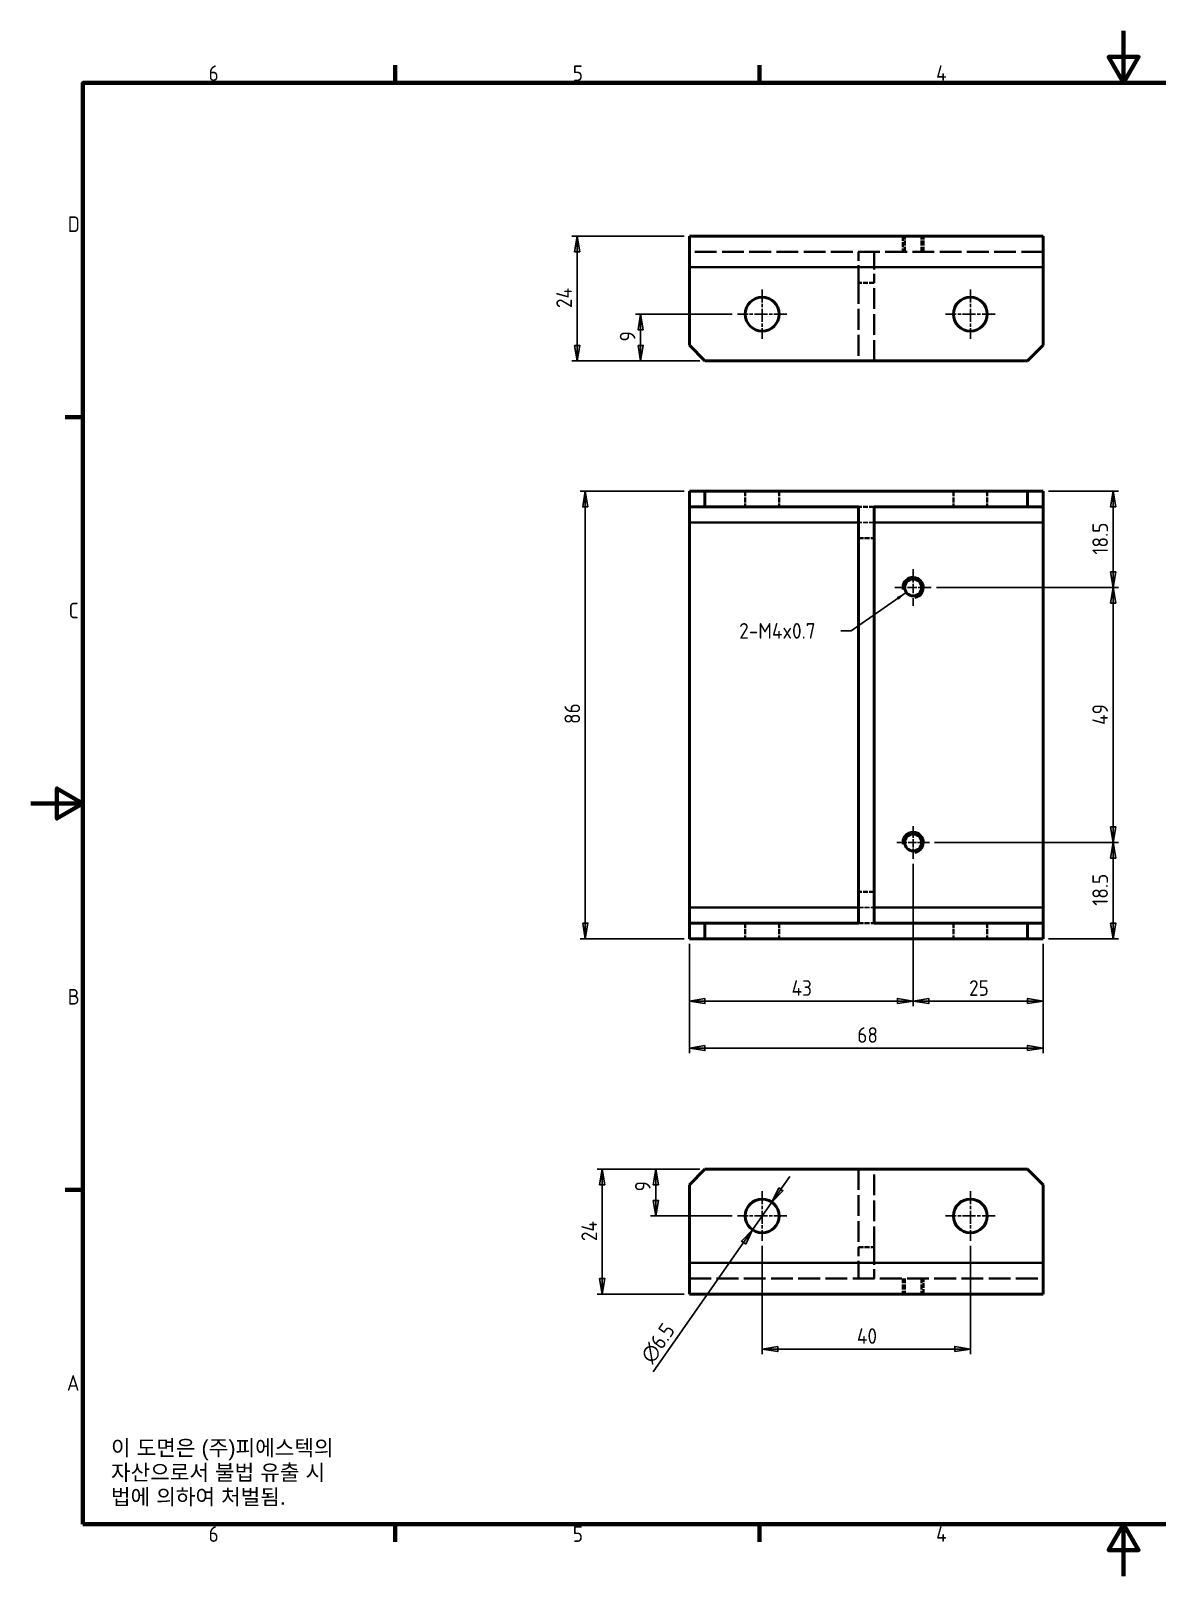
# Model space of a CAD drawing. Header units: millimetres. Extents: x 0 to 420, y 0 to 297.
# Drawn here: x 0 to 216.4, y 0 to 297 of the extents above; entities that cross this region are included whole.
import ezdxf

# ---------------------------------------------------------------- set-up
doc = ezdxf.new("R2010")
doc.units = ezdxf.units.MM
doc.linetypes.add('CHAIN', pattern=[0.3543, 0.2362, -0.0295, 0.0591, -0.0295])
doc.linetypes.add('DASHED', pattern=[0.2067, 0.1654, -0.0413])
doc.layers.get('0').update_dxf_attribs({"lineweight": 25})
for name, color, linetype, lineweight in [('가려진 것(ISO)', 5, 'DASHED', 35), ('가려진 좁은 것(ISO)', 5, 'DASHED', 25), ('가시적인 것(ISO)', 7, 'Continuous', 50), ('가시적인 좁은 것(ISO)', 1, 'Continuous', 35), ('경계(ISO)', 7, 'Continuous', 70), ('기호(ISO)', 7, 'Continuous', 25), ('중심 표식(ISO)', 1, 'Continuous', 25), ('치수(ISO)', 7, 'Continuous', 25)]:
    doc.layers.add(name, color=color, linetype=linetype, lineweight=lineweight)
doc.styles.add('ISO Proportional', font='arial.ttf')
doc.styles.add('ISO ProportionalPSTEK', font='isocp.shx')
doc.dimstyles.new('PSTEK', dxfattribs={"dimtxt": 3, "dimasz": 3, "dimexe": 1, "dimexo": 1, "dimgap": 1, "dimtad": 1, "dimrnd": 1e-08, "dimdsep": 46, "dimtxsty": 'ISO ProportionalPSTEK', "dimblk": 'Filled-1', "dimcen": 0.09, "dimdle": 10, "dimclrd": 3, "dimclre": 3, "dimclrt": 1, "dimadec": 1, "dimazin": 2, "dimtfac": 1, "dimtmove": 0, "dimatfit": 3, "dimfxl": 0, "dimtolj": 1, "dimlwd": -1, "dimlwe": -1, "dimarcsym": 0})
doc.dimstyles.new('PSTEK$7', dxfattribs={"dimtxt": 3, "dimasz": 2, "dimexe": 1, "dimexo": 1, "dimgap": 1, "dimtad": 1, "dimrnd": 1e-08, "dimdsep": 46, "dimtxsty": 'ISO ProportionalPSTEK', "dimblk": 'Filled-1', "dimcen": 0.09, "dimdle": 10, "dimclrd": 3, "dimclre": 3, "dimclrt": 1, "dimadec": 1, "dimazin": 2, "dimtfac": 1, "dimtmove": 0, "dimatfit": 3, "dimfxl": 0, "dimtolj": 1, "dimlwd": -1, "dimlwe": -1, "dimarcsym": 0})

# ---------------------------------------------------------------- blocks, each defined once
blk = doc.blocks.new('경계 Default Border')
at = {"layer": '경계(ISO)'}
for p, q in [((70, 287), (70, 290.4)), ((140, 287), (140, 290.4)), ((10, 222.75), (6.6, 222.75)), ((10, 74.25), (6.6, 74.25)), ((70, 10), (70, 6.6)), ((140, 10), (140, 6.6))]:
    blk.add_line(p, q, dxfattribs=at)
at = {"layer": '경계(ISO)', "flags": 128}
for points in [[(210, 297), (210, 287), (207.11, 292), (212.89, 292), (210, 287)], [(10, 10), (10, 287), (410, 287), (410, 10), (10, 10)], [(0, 148.5), (10, 148.5), (5, 151.39), (5, 145.61), (10, 148.5)], [(210, 0), (210, 10), (207.11, 5), (212.89, 5), (210, 10)]]:
    blk.add_lwpolyline(points, dxfattribs=at)
at = {"layer": '경계(ISO)', "color": 1, "char_height": 3, "attachment_point": 7, "style": 'ISO ProportionalPSTEK'}
for s, insert in [('6', (34.14, 287.37)), ('5', (104.14, 287.37)), ('4', (173.97, 287.4)), ('D', (7.08, 258.35)), ('C', (7.24, 184.1)), ('B', (7.08, 109.85)), ('A', (6.91, 35.62)), ('6', (34.14, 6.57)), ('5', (104.14, 6.57)), ('4', (173.97, 6.6))]:
    blk.add_mtext(s, dxfattribs=dict(at, insert=insert))
blk = doc.blocks.new('Filled-1')
at = {"color": 0}
for p, q in [((0, 0), (-1, 0.167)), ((-1, 0.167), (-1, -0.167)), ((-1, 0), (0, 0)), ((-1, -0.167), (0, 0))]:
    blk.add_line(p, q, dxfattribs=at)
at = {"color": 0, "flags": 128}
blk.add_lwpolyline([(-1, -0.167), (0, 0), (-1, 0.167), (-1, -0.167)], dxfattribs=at)
at = {"color": 0}
blk.add_solid([(-1, -0.167), (0, 0), (-1, 0.167), (-1, -0.167)], dxfattribs=at)
blk = doc.blocks.new('*D13')
at = {"layer": 'Defpoints', "color": 0, "transparency": 16777216}
for p in [(126.55, 208.51), (106.55, 122.51), (126.55, 122.51)]:
    blk.add_point(p, dxfattribs=at)
at = {"layer": '치수(ISO)', "color": 3, "transparency": 16777216}
for p, q in [((125.55, 208.51), (105.55, 208.51)), ((106.55, 205.51), (106.55, 125.51)), ((125.55, 122.51), (105.55, 122.51))]:
    blk.add_line(p, q, dxfattribs=at)
at = {"layer": '치수(ISO)', "color": 3, "transparency": 16777216, "xscale": 3, "yscale": 3, "zscale": 3}
for p, rotation in [((106.55, 208.51), 90), ((106.55, 122.51), 270)]:
    blk.add_blockref('Filled-1', p, dxfattribs=dict(at, rotation=rotation))
at = {"layer": '치수(ISO)', "color": 1, "transparency": 16777216, "insert": (102.55, 163.78), "char_height": 3, "attachment_point": 1, "rotation": 90, "style": 'ISO ProportionalPSTEK'}
blk.add_mtext('\\A1;86', dxfattribs=at)
blk = doc.blocks.new('*D14')
at = {"layer": 'Defpoints', "color": 0, "transparency": 16777216}
for p in [(129.55, 78.22), (120.1, 69.22), (135.8, 69.22)]:
    blk.add_point(p, dxfattribs=at)
at = {"layer": '치수(ISO)', "color": 3, "transparency": 16777216}
for p, q in [((128.55, 78.22), (119.1, 78.22)), ((120.1, 75.22), (120.1, 72.22)), ((134.8, 69.22), (119.1, 69.22))]:
    blk.add_line(p, q, dxfattribs=at)
at = {"layer": '치수(ISO)', "color": 3, "transparency": 16777216, "xscale": 3, "yscale": 3, "zscale": 3}
for p, rotation in [((120.1, 78.22), 90), ((120.1, 69.22), 270)]:
    blk.add_blockref('Filled-1', p, dxfattribs=dict(at, rotation=rotation))
at = {"layer": '치수(ISO)', "color": 1, "transparency": 16777216, "insert": (116.1, 73.95), "char_height": 3, "attachment_point": 1, "rotation": 90, "style": 'ISO ProportionalPSTEK'}
blk.add_mtext('\\A1;9', dxfattribs=at)
blk = doc.blocks.new('*D15')
at = {"layer": 'Defpoints', "color": 0, "transparency": 16777216}
for p in [(117.18, 242.56), (135.8, 242.56), (129.55, 233.56)]:
    blk.add_point(p, dxfattribs=at)
at = {"layer": '치수(ISO)', "color": 3, "transparency": 16777216}
for p, q in [((134.8, 242.56), (116.18, 242.56)), ((117.18, 236.56), (117.18, 239.56)), ((128.55, 233.56), (116.18, 233.56))]:
    blk.add_line(p, q, dxfattribs=at)
at = {"layer": '치수(ISO)', "color": 3, "transparency": 16777216, "xscale": 3, "yscale": 3, "zscale": 3}
for p, rotation in [((117.18, 242.56), 90), ((117.18, 233.56), 270)]:
    blk.add_blockref('Filled-1', p, dxfattribs=dict(at, rotation=rotation))
at = {"layer": '치수(ISO)', "color": 1, "transparency": 16777216, "insert": (113.18, 237.3), "char_height": 3, "attachment_point": 1, "rotation": 90, "style": 'ISO ProportionalPSTEK'}
blk.add_mtext('\\A1;9', dxfattribs=at)
blk = doc.blocks.new('*D16')
at = {"layer": 'Defpoints', "color": 0, "transparency": 16777216}
for p in [(104.98, 257.56), (126.55, 257.56), (129.55, 233.56)]:
    blk.add_point(p, dxfattribs=at)
at = {"layer": '치수(ISO)', "color": 3, "transparency": 16777216}
for p, q in [((125.55, 257.56), (103.98, 257.56)), ((104.98, 236.56), (104.98, 254.56)), ((128.55, 233.56), (103.98, 233.56))]:
    blk.add_line(p, q, dxfattribs=at)
at = {"layer": '치수(ISO)', "color": 3, "transparency": 16777216, "xscale": 3, "yscale": 3, "zscale": 3}
for p, rotation in [((104.98, 257.56), 90), ((104.98, 233.56), 270)]:
    blk.add_blockref('Filled-1', p, dxfattribs=dict(at, rotation=rotation))
at = {"layer": '치수(ISO)', "color": 1, "transparency": 16777216, "insert": (100.98, 243.73), "char_height": 3, "attachment_point": 1, "rotation": 90, "style": 'ISO ProportionalPSTEK'}
blk.add_mtext('\\A1;24', dxfattribs=at)
blk = doc.blocks.new('*D17')
at = {"layer": 'Defpoints', "color": 0, "transparency": 16777216}
for p in [(129.55, 78.22), (109.8, 54.22), (126.55, 54.22)]:
    blk.add_point(p, dxfattribs=at)
at = {"layer": '치수(ISO)', "color": 3, "transparency": 16777216}
for p, q in [((128.55, 78.22), (108.8, 78.22)), ((109.8, 75.22), (109.8, 57.22)), ((125.55, 54.22), (108.8, 54.22))]:
    blk.add_line(p, q, dxfattribs=at)
at = {"layer": '치수(ISO)', "color": 3, "transparency": 16777216, "xscale": 3, "yscale": 3, "zscale": 3}
for p, rotation in [((109.8, 78.22), 90), ((109.8, 54.22), 270)]:
    blk.add_blockref('Filled-1', p, dxfattribs=dict(at, rotation=rotation))
at = {"layer": '치수(ISO)', "color": 1, "transparency": 16777216, "insert": (105.8, 64.38), "char_height": 3, "attachment_point": 1, "rotation": 90, "style": 'ISO ProportionalPSTEK'}
blk.add_mtext('\\A1;24', dxfattribs=at)
blk = doc.blocks.new('*D18')
at = {"layer": 'Defpoints', "color": 0, "transparency": 16777216}
for p in [(140.55, 64.47), (180.55, 64.47), (180.55, 43.64)]:
    blk.add_point(p, dxfattribs=at)
at = {"layer": '치수(ISO)', "color": 3, "transparency": 16777216}
for p, q in [((140.55, 63.47), (140.55, 42.64)), ((180.55, 63.47), (180.55, 42.64)), ((143.55, 43.64), (177.55, 43.64))]:
    blk.add_line(p, q, dxfattribs=at)
at = {"layer": '치수(ISO)', "color": 3, "transparency": 16777216, "xscale": 3, "yscale": 3, "zscale": 3, "rotation": 180}
blk.add_blockref('Filled-1', (140.55, 43.64), dxfattribs=at)
at = {"layer": '치수(ISO)', "color": 3, "transparency": 16777216, "xscale": 3, "yscale": 3, "zscale": 3}
blk.add_blockref('Filled-1', (180.55, 43.64), dxfattribs=at)
at = {"layer": '치수(ISO)', "color": 1, "transparency": 16777216, "insert": (158.75, 47.64), "char_height": 3, "attachment_point": 1, "style": 'ISO ProportionalPSTEK'}
blk.add_mtext('\\A1;40', dxfattribs=at)
blk = doc.blocks.new('*D19')
at = {"layer": 'Defpoints', "color": 0, "transparency": 16777216}
for p in [(126.55, 122.51), (194.55, 122.51), (126.55, 101.5)]:
    blk.add_point(p, dxfattribs=at)
at = {"layer": '치수(ISO)', "color": 3, "transparency": 16777216}
for p, q in [((126.55, 121.51), (126.55, 100.5)), ((194.55, 121.51), (194.55, 100.5)), ((191.55, 101.5), (129.55, 101.5))]:
    blk.add_line(p, q, dxfattribs=at)
at = {"layer": '치수(ISO)', "color": 3, "transparency": 16777216, "xscale": 3, "yscale": 3, "zscale": 3, "rotation": 180}
blk.add_blockref('Filled-1', (126.55, 101.5), dxfattribs=at)
at = {"layer": '치수(ISO)', "color": 3, "transparency": 16777216, "xscale": 3, "yscale": 3, "zscale": 3}
blk.add_blockref('Filled-1', (194.55, 101.5), dxfattribs=at)
at = {"layer": '치수(ISO)', "color": 1, "transparency": 16777216, "insert": (158.81, 105.5), "char_height": 3, "attachment_point": 1, "style": 'ISO ProportionalPSTEK'}
blk.add_mtext('\\A1;68', dxfattribs=at)
blk = doc.blocks.new('*D20')
at = {"layer": 'Defpoints', "color": 0, "transparency": 16777216}
for p in [(142.41, 71.88), (138.69, 66.56)]:
    blk.add_point(p, dxfattribs=at)
at = {"layer": '치수(ISO)', "color": 3, "transparency": 16777216}
for p, q in [((144.13, 74.34), (145.85, 76.8)), ((142.41, 71.88), (138.69, 66.56)), ((136.97, 64.1), (119.62, 39.29))]:
    blk.add_line(p, q, dxfattribs=at)
at = {"layer": '치수(ISO)', "color": 3, "transparency": 16777216, "xscale": 3, "yscale": 3, "zscale": 3}
for p, rotation in [((142.41, 71.88), 235.0310410191816), ((138.69, 66.56), 55.03104101918159)]:
    blk.add_blockref('Filled-1', p, dxfattribs=dict(at, rotation=rotation))
at = {"layer": '치수(ISO)', "color": 1, "transparency": 16777216, "insert": (116.92, 42.41), "char_height": 3, "attachment_point": 1, "rotation": 55.031, "style": 'ISO ProportionalPSTEK'}
blk.add_mtext('\\A1;∅6.5', dxfattribs=at)
blk = doc.blocks.new('*D21')
at = {"layer": 'Defpoints', "color": 0, "transparency": 16777216}
for p in [(169.55, 137.89), (126.55, 122.51), (169.55, 110.53)]:
    blk.add_point(p, dxfattribs=at)
at = {"layer": '치수(ISO)', "color": 3, "transparency": 16777216}
for p, q in [((169.55, 136.89), (169.55, 109.53)), ((126.55, 121.51), (126.55, 109.53)), ((129.55, 110.53), (166.55, 110.53))]:
    blk.add_line(p, q, dxfattribs=at)
at = {"layer": '치수(ISO)', "color": 3, "transparency": 16777216, "xscale": 3, "yscale": 3, "zscale": 3, "rotation": 180}
blk.add_blockref('Filled-1', (126.55, 110.53), dxfattribs=at)
at = {"layer": '치수(ISO)', "color": 3, "transparency": 16777216, "xscale": 3, "yscale": 3, "zscale": 3}
blk.add_blockref('Filled-1', (169.55, 110.53), dxfattribs=at)
at = {"layer": '치수(ISO)', "color": 1, "transparency": 16777216, "insert": (146.19, 114.53), "char_height": 3, "attachment_point": 1, "style": 'ISO ProportionalPSTEK'}
blk.add_mtext('\\A1;43', dxfattribs=at)
blk = doc.blocks.new('*D22')
at = {"layer": 'Defpoints', "color": 0, "transparency": 16777216}
for p in [(169.55, 137.89), (194.55, 122.51), (194.55, 110.53)]:
    blk.add_point(p, dxfattribs=at)
at = {"layer": '치수(ISO)', "color": 3, "transparency": 16777216}
for p, q in [((169.55, 136.89), (169.55, 109.53)), ((194.55, 121.51), (194.55, 109.53)), ((172.55, 110.53), (191.55, 110.53))]:
    blk.add_line(p, q, dxfattribs=at)
at = {"layer": '치수(ISO)', "color": 3, "transparency": 16777216, "xscale": 3, "yscale": 3, "zscale": 3, "rotation": 180}
blk.add_blockref('Filled-1', (169.55, 110.53), dxfattribs=at)
at = {"layer": '치수(ISO)', "color": 3, "transparency": 16777216, "xscale": 3, "yscale": 3, "zscale": 3}
blk.add_blockref('Filled-1', (194.55, 110.53), dxfattribs=at)
at = {"layer": '치수(ISO)', "color": 1, "transparency": 16777216, "insert": (180.3, 114.53), "char_height": 3, "attachment_point": 1, "style": 'ISO ProportionalPSTEK'}
blk.add_mtext('\\A1;25', dxfattribs=at)
blk = doc.blocks.new('*D23')
at = {"layer": 'Defpoints', "color": 0, "transparency": 16777216}
for p in [(172.67, 141.01), (208, 141.01), (194.55, 122.51)]:
    blk.add_point(p, dxfattribs=at)
at = {"layer": '치수(ISO)', "color": 3, "transparency": 16777216}
for p, q in [((173.67, 141.01), (209, 141.01)), ((208, 125.51), (208, 138.01)), ((195.55, 122.51), (209, 122.51))]:
    blk.add_line(p, q, dxfattribs=at)
at = {"layer": '치수(ISO)', "color": 3, "transparency": 16777216, "xscale": 3, "yscale": 3, "zscale": 3}
for p, rotation in [((208, 141.01), 90), ((208, 122.51), 270)]:
    blk.add_blockref('Filled-1', p, dxfattribs=dict(at, rotation=rotation))
at = {"layer": '치수(ISO)', "color": 1, "transparency": 16777216, "insert": (204, 128.85), "char_height": 3, "attachment_point": 1, "rotation": 90, "style": 'ISO ProportionalPSTEK'}
blk.add_mtext('\\A1;18.5', dxfattribs=at)
blk = doc.blocks.new('*D24')
at = {"layer": 'Defpoints', "color": 0, "transparency": 16777216}
for p in [(173.05, 190.01), (208, 190.01), (172.67, 141.01)]:
    blk.add_point(p, dxfattribs=at)
at = {"layer": '치수(ISO)', "color": 3, "transparency": 16777216}
for p, q in [((174.05, 190.01), (209, 190.01)), ((208, 144.01), (208, 187.01)), ((173.67, 141.01), (209, 141.01))]:
    blk.add_line(p, q, dxfattribs=at)
at = {"layer": '치수(ISO)', "color": 3, "transparency": 16777216, "xscale": 3, "yscale": 3, "zscale": 3}
for p, rotation in [((208, 190.01), 90), ((208, 141.01), 270)]:
    blk.add_blockref('Filled-1', p, dxfattribs=dict(at, rotation=rotation))
at = {"layer": '치수(ISO)', "color": 1, "transparency": 16777216, "insert": (204, 163.61), "char_height": 3, "attachment_point": 1, "rotation": 90, "style": 'ISO ProportionalPSTEK'}
blk.add_mtext('\\A1;49', dxfattribs=at)
blk = doc.blocks.new('*D25')
at = {"layer": 'Defpoints', "color": 0, "transparency": 16777216}
for p in [(194.55, 208.51), (208, 208.51), (173.05, 190.01)]:
    blk.add_point(p, dxfattribs=at)
at = {"layer": '치수(ISO)', "color": 3, "transparency": 16777216}
for p, q in [((195.55, 208.51), (209, 208.51)), ((208, 193.01), (208, 205.51)), ((174.05, 190.01), (209, 190.01))]:
    blk.add_line(p, q, dxfattribs=at)
at = {"layer": '치수(ISO)', "color": 3, "transparency": 16777216, "xscale": 3, "yscale": 3, "zscale": 3}
for p, rotation in [((208, 208.51), 90), ((208, 190.01), 270)]:
    blk.add_blockref('Filled-1', p, dxfattribs=dict(at, rotation=rotation))
at = {"layer": '치수(ISO)', "color": 1, "transparency": 16777216, "insert": (204, 196.35), "char_height": 3, "attachment_point": 1, "rotation": 90, "style": 'ISO ProportionalPSTEK'}
blk.add_mtext('\\A1;18.5', dxfattribs=at)

msp = doc.modelspace()

# ---------------------------------------------------------------- linework, layer by layer
at = {"layer": '가려진 것(ISO)', "ltscale": 5.71399}
for p, q in [((167.552, 257.564), (167.552, 254.564)), ((167.931, 254.564), (167.931, 257.564)), ((171.173, 254.564), (171.173, 257.564)), ((171.552, 254.564), (171.552, 257.564)), ((162.052, 248.564), (159.052, 248.564)), ((137.302, 208.509), (137.302, 205.509)), ((143.802, 208.509), (143.802, 205.509)), ((177.302, 208.509), (177.302, 205.509)), ((183.802, 208.509), (183.802, 205.509)), ((162.052, 205.509), (159.052, 205.509)), ((159.052, 199.509), (162.052, 199.509)), ((162.052, 131.509), (159.052, 131.509)), ((137.302, 125.509), (137.302, 122.509)), ((143.802, 125.509), (143.802, 122.509)), ((159.052, 125.509), (162.052, 125.509)), ((177.302, 125.509), (177.302, 122.509)), ((183.802, 125.509), (183.802, 122.509)), ((159.052, 63.219), (162.052, 63.219)), ((167.552, 57.219), (167.552, 54.219)), ((167.931, 57.219), (167.931, 54.219)), ((171.173, 57.219), (171.173, 54.219)), ((171.552, 54.219), (171.552, 57.219))]:
    msp.add_line(p, q, dxfattribs=at)
at = {"layer": '가려진 것(ISO)', "ltscale": 25.306091}
for p, q in [((194.552, 254.564), (126.552, 254.564)), ((126.552, 57.219), (194.552, 57.219))]:
    msp.add_line(p, q, dxfattribs=at)
at = {"layer": '가려진 것(ISO)', "ltscale": 20.525597}
for p, q in [((159.052, 248.564), (159.052, 254.564)), ((162.052, 254.564), (162.052, 248.564)), ((159.052, 57.219), (159.052, 63.219)), ((162.052, 63.219), (162.052, 57.219))]:
    msp.add_line(p, q, dxfattribs=at)
at = {"layer": '가려진 것(ISO)', "ltscale": 24.189648}
for p, q in [((159.052, 248.564), (159.052, 233.564)), ((162.052, 233.564), (162.052, 248.564)), ((159.052, 78.219), (159.052, 63.219)), ((162.052, 63.219), (162.052, 78.219))]:
    msp.add_line(p, q, dxfattribs=at)
at = {"layer": '가려진 좁은 것(ISO)', "ltscale": 5.71399}
for p, q in [((162.052, 202.509), (159.052, 202.509)), ((159.052, 128.509), (162.052, 128.509))]:
    msp.add_line(p, q, dxfattribs=at)
at = {"layer": '가시적인 것(ISO)'}
for p, q in [((126.552, 257.564), (126.552, 251.564)), ((126.552, 257.564), (194.552, 257.564)), ((194.552, 251.564), (194.552, 257.564)), ((126.552, 236.564), (126.552, 251.564)), ((194.552, 251.564), (194.552, 236.564)), ((129.552, 233.564), (126.552, 236.564)), ((194.552, 236.564), (191.552, 233.564)), ((129.552, 233.564), (191.552, 233.564)), ((129.552, 208.509), (126.552, 208.509)), ((126.552, 208.509), (126.552, 205.509)), ((129.552, 205.509), (129.552, 208.509)), ((129.552, 208.509), (191.552, 208.509)), ((194.552, 208.509), (191.552, 208.509)), ((191.552, 208.509), (191.552, 205.509)), ((194.552, 205.509), (194.552, 208.509)), ((126.552, 205.509), (129.552, 205.509)), ((126.552, 205.509), (126.552, 202.509)), ((159.052, 205.509), (129.552, 205.509)), ((159.052, 125.509), (159.052, 205.509)), ((191.552, 205.509), (162.052, 205.509)), ((162.052, 205.509), (162.052, 125.509)), ((191.552, 205.509), (194.552, 205.509)), ((194.552, 205.509), (194.552, 202.509)), ((126.552, 128.509), (126.552, 202.509)), ((194.552, 202.509), (194.552, 128.509)), ((126.552, 125.509), (126.552, 128.509)), ((194.552, 125.509), (194.552, 128.509)), ((126.552, 125.509), (126.552, 122.509)), ((129.552, 125.509), (126.552, 125.509)), ((129.552, 122.509), (129.552, 125.509)), ((129.552, 125.509), (159.052, 125.509)), ((162.052, 125.509), (191.552, 125.509)), ((194.552, 125.509), (191.552, 125.509)), ((191.552, 125.509), (191.552, 122.509)), ((194.552, 122.509), (194.552, 125.509)), ((126.552, 122.509), (129.552, 122.509)), ((191.552, 122.509), (129.552, 122.509)), ((191.552, 122.509), (194.552, 122.509)), ((126.552, 75.219), (129.552, 78.219)), ((191.552, 78.219), (129.552, 78.219)), ((191.552, 78.219), (194.552, 75.219)), ((126.552, 60.219), (126.552, 75.219)), ((194.552, 75.219), (194.552, 60.219)), ((126.552, 60.219), (126.552, 54.219)), ((194.552, 54.219), (194.552, 60.219)), ((194.552, 54.219), (126.552, 54.219))]:
    msp.add_line(p, q, dxfattribs=at)
for centre, radius in [((140.552, 242.564), 3.25), ((180.552, 242.564), 3.25), ((169.552, 190.009), 1.621), ((169.552, 141.009), 1.621), ((140.552, 69.219), 3.25), ((180.552, 69.219), 3.25)]:
    msp.add_circle(centre, radius, dxfattribs=at)
at = {"layer": '가시적인 좁은 것(ISO)'}
for p, q in [((194.552, 251.564), (126.552, 251.564)), ((159.052, 202.509), (126.552, 202.509)), ((194.552, 202.509), (162.052, 202.509)), ((126.552, 128.509), (159.052, 128.509)), ((162.052, 128.509), (194.552, 128.509)), ((126.552, 60.219), (194.552, 60.219))]:
    msp.add_line(p, q, dxfattribs=at)
for centre in [(169.552, 190.009), (169.552, 141.009)]:
    msp.add_arc(centre, 2, 280, 190, dxfattribs=at)
at = {"layer": '중심 표식(ISO)', "linetype": 'CHAIN', "ltscale": 10.556371}
for p, q in [((140.552, 247.314), (140.552, 237.814)), ((180.552, 247.314), (180.552, 237.814)), ((145.302, 242.564), (135.802, 242.564)), ((185.302, 242.564), (175.802, 242.564)), ((140.552, 73.969), (140.552, 64.469)), ((180.552, 73.969), (180.552, 64.469)), ((145.302, 69.219), (135.802, 69.219)), ((185.302, 69.219), (175.802, 69.219))]:
    msp.add_line(p, q, dxfattribs=at)
at = {"layer": '중심 표식(ISO)', "linetype": 'CHAIN', "ltscale": 7.778352}
for p, q in [((169.552, 193.509), (169.552, 186.509)), ((173.052, 190.009), (166.052, 190.009))]:
    msp.add_line(p, q, dxfattribs=at)
at = {"layer": '중심 표식(ISO)', "linetype": 'CHAIN', "ltscale": 6.936057}
for p, q in [((169.552, 144.13), (169.552, 137.888)), ((172.673, 141.009), (166.431, 141.009))]:
    msp.add_line(p, q, dxfattribs=at)

# ---------------------------------------------------------------- block references
msp.add_blockref('경계 Default Border', (0, 0))

# ---------------------------------------------------------------- texts
at = {"layer": '기호(ISO)', "color": 1, "insert": (136.119, 183.181), "char_height": 3, "width": 18.52309, "attachment_point": 1, "line_spacing_factor": 0.525, "style": 'ISO ProportionalPSTEK'}
msp.add_mtext('{2-M4x0.7}', dxfattribs=at)
at = {"layer": '기호(ISO)', "color": 7, "insert": (15.395, 26.156), "char_height": 3, "width": 51.24014, "attachment_point": 1, "line_spacing_factor": 0.944221, "style": 'ISO Proportional'}
msp.add_mtext('{\\fArial|b0|i0;이 도면은 (주)피에스텍의\\P자산으로서 불법 유출 시 \\P법에 의하여 처벌됨.}', dxfattribs=at)

# ---------------------------------------------------------------- dimensions: what is measured, and where the dimension line sits
at = {"layer": '치수(ISO)', "color": 3}
for base, p1, p2, angle, override, picture, middle in [((104.984, 257.564), (129.552, 233.564), (126.552, 257.564), 90, {"dimdec": 2, "dimtp": 0, "dimtm": 0, "dimtdec": 2, "dimtofl": 0, "dimatfit": 1}, '*D16', (104.984, 245.564)), ((117.182, 242.564), (129.552, 233.564), (135.802, 242.564), 90, {"dimdec": 2, "dimtp": 0, "dimtm": 0, "dimtdec": 2, "dimtofl": 0, "dimatfit": 1}, '*D15', (117.182, 238.064)), ((106.552, 122.509), (126.552, 208.509), (126.552, 122.509), 90, {"dimdec": 2, "dimtp": 0, "dimtm": 0, "dimtdec": 2, "dimtofl": 0, "dimatfit": 1}, '*D13', (106.552, 165.509)), ((208, 208.509), (173.052, 190.009), (194.552, 208.509), 90, {"dimdec": 2, "dimblk1": 'Filled-1', "dimsah": 1, "dimtp": 0, "dimtm": 0, "dimtdec": 2, "dimtofl": 0, "dimatfit": 1}, '*D25', (208, 199.259)), ((208, 190.009), (172.673, 141.009), (173.052, 190.009), 90, {"dimdec": 2, "dimblk1": 'Filled-1', "dimblk2": 'Filled-1', "dimsah": 1, "dimtp": 0, "dimtm": 0, "dimtdec": 2, "dimtofl": 0, "dimatfit": 1}, '*D24', (208, 165.519)), ((208, 141.009), (194.552, 122.509), (172.673, 141.009), 90, {"dimdec": 2, "dimblk2": 'Filled-1', "dimsah": 1, "dimtp": 0, "dimtm": 0, "dimtdec": 2, "dimtofl": 0, "dimatfit": 1}, '*D23', (208, 131.759)), ((169.552, 110.532), (126.552, 122.509), (169.552, 137.888), 180, {"dimdec": 2, "dimblk2": 'Filled-1', "dimsah": 1, "dimtp": 0, "dimtm": 0, "dimtdec": 2, "dimtofl": 0, "dimatfit": 1}, '*D21', (148.052, 110.532)), ((194.552, 110.532), (169.552, 137.888), (194.552, 122.509), 180, {"dimdec": 2, "dimblk1": 'Filled-1', "dimsah": 1, "dimtp": 0, "dimtm": 0, "dimtdec": 2, "dimtofl": 0, "dimatfit": 1}, '*D22', (182.052, 110.532)), ((126.552, 101.499), (194.552, 122.509), (126.552, 122.509), 180, {"dimdec": 2, "dimtp": 0, "dimtm": 0, "dimtdec": 2, "dimtofl": 0, "dimatfit": 1}, '*D19', (160.552, 101.499)), ((109.803, 54.219), (129.552, 78.219), (126.552, 54.219), 90, {"dimdec": 2, "dimtp": 0, "dimtm": 0, "dimtdec": 2, "dimtofl": 0, "dimatfit": 1}, '*D17', (109.803, 66.219)), ((120.101, 69.219), (129.552, 78.219), (135.802, 69.219), 90, {"dimdec": 2, "dimtp": 0, "dimtm": 0, "dimtdec": 2, "dimtofl": 0, "dimatfit": 1}, '*D14', (120.101, 74.719)), ((180.552, 43.64), (140.552, 64.469), (180.552, 64.469), 180, {"dimdec": 2, "dimtp": 0, "dimtm": 0, "dimtdec": 2, "dimtofl": 0, "dimatfit": 1}, '*D18', (160.552, 43.64))]:
    dim = msp.add_linear_dim(base=base, p1=p1, p2=p2, angle=angle, dimstyle='PSTEK', override=override, dxfattribs=at)
    dim.commit()
    dim.dimension.update_dxf_attribs({"geometry": picture, "text_midpoint": middle, "dimtype": 160})
dim = msp.add_diameter_dim_2p(p1=(142.415, 71.882), p2=(138.69, 66.555), dimstyle='PSTEK', override={"dimdec": 2, "dimlfac": 1, "dimtp": 0, "dimtm": 0, "dimtdec": 2, "dimatfit": 2}, dxfattribs=at)
dim.commit()
dim.dimension.update_dxf_attribs({"geometry": '*D20', "text_midpoint": (122.209, 42.992), "dimtype": 163})

# ---------------------------------------------------------------- leaders
at = {"layer": '기호(ISO)', "color": 3, "annotation_type": 0, "has_hookline": 1, "hookline_direction": 1, "text_width": 15.676}
msp.add_leader([(168.237, 189.061), (157.643, 181.681), (155.643, 181.681)], dimstyle='PSTEK$7', override={"dimtad": 0}, dxfattribs=at)

doc.saveas('drawing.dxf')
